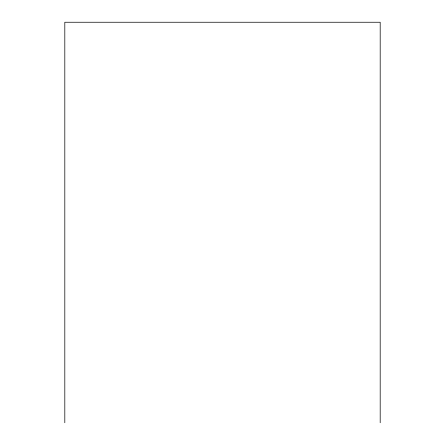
<?xml version="1.0" encoding="UTF-8"?>
<svg xmlns="http://www.w3.org/2000/svg" width="445" height="445" viewBox="0 0 445 445"><rect width="100%" height="100%" fill="white"/><g stroke="black" fill="none" stroke-linecap="round" stroke-linejoin="round"><path stroke-width="0.67" d="M380.191 422.75L380.191 22.25L64.809 22.25L64.809 422.75"/></g></svg>
